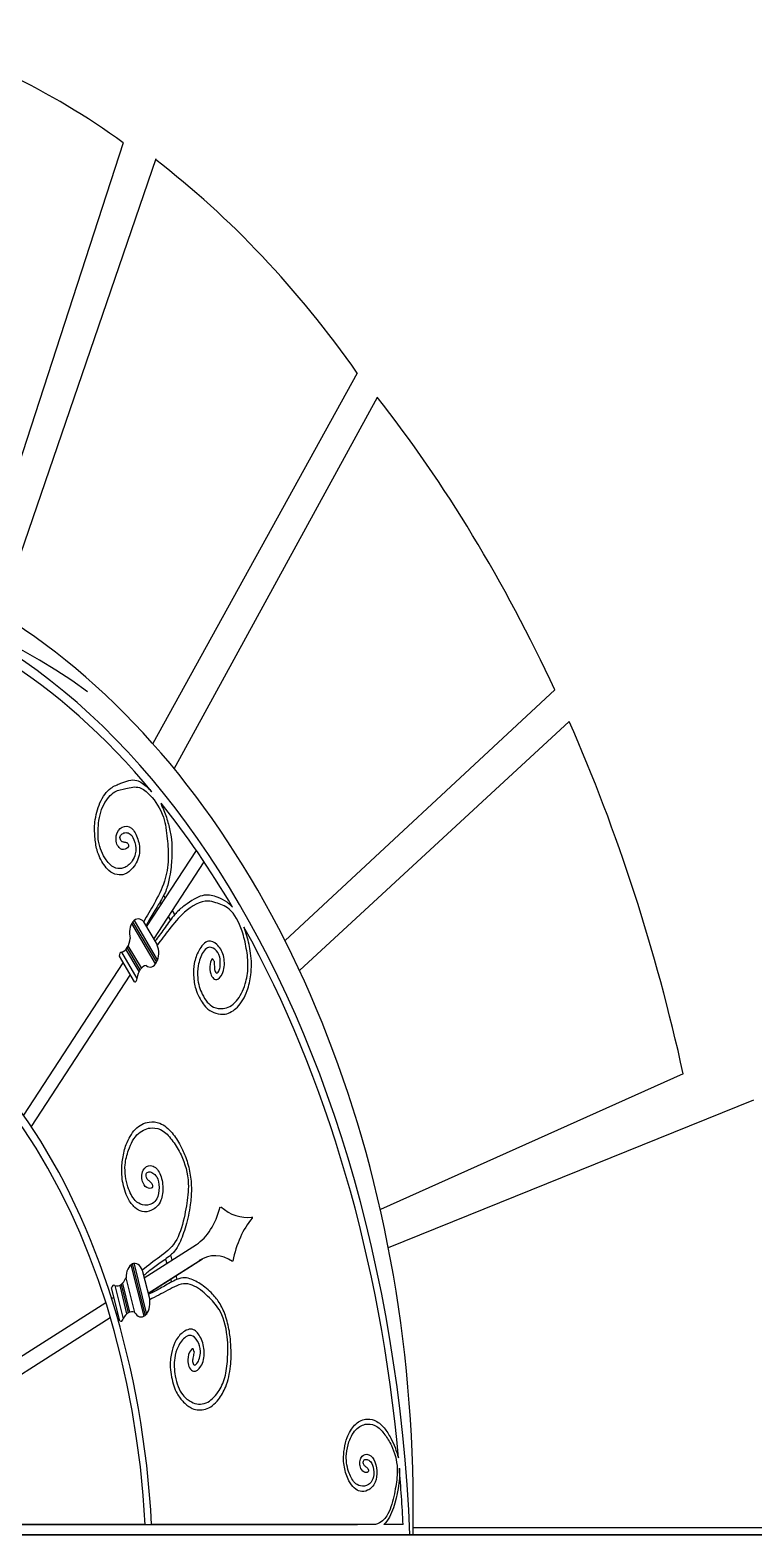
# Model space of a CAD drawing. Extents: x -43 to 90, y 6 to 81.
# Drawn here: x 31.44 to 31.98, y 65.282 to 66.405 of the extents above; entities that cross this region are included whole.
import ezdxf

# ---------------------------------------------------------------- set-up
doc = ezdxf.new("R2010")
doc.units = 0
doc.header["$LTSCALE"] = 0.1
doc.header["$MEASUREMENT"] = 0
doc.layers.add('visto', color=9, linetype='CONTINUOUS')

msp = doc.modelspace()

# ---------------------------------------------------------------- linework, layer by layer
at = {"layer": 'visto'}
for p, q in [((31.5093, 66.3212), (31.3985, 65.9806)), ((31.4173, 65.9697), (31.5338, 66.3094)), ((31.6838, 66.1492), (31.5314, 65.8727)), ((31.5473, 65.854), (31.6989, 66.1313)), ((31.8313, 65.9129), (31.63, 65.7258)), ((31.6408, 65.7034), (31.842, 65.8892)), ((31.5267, 65.7361), (31.5638, 65.793)), ((31.5321, 65.7269), (31.5696, 65.7845)), ((31.5406, 65.7575), (31.5395, 65.7595)), ((31.5377, 65.753), (31.5368, 65.7546)), ((31.5478, 65.7453), (31.546, 65.7483)), ((31.5333, 65.7083), (31.5157, 65.7385)), ((31.5342, 65.7096), (31.5165, 65.7398)), ((31.5351, 65.7109), (31.5174, 65.7411)), ((31.5347, 65.7225), (31.5246, 65.7397)), ((31.5446, 65.7412), (31.5431, 65.7438)), ((31.5196, 65.6975), (31.5081, 65.7172)), ((31.5211, 65.7027), (31.5113, 65.7192)), ((31.522, 65.704), (31.5122, 65.7205)), ((31.5228, 65.7053), (31.513, 65.7218)), ((31.5228, 65.7053), (31.513, 65.7218)), ((31.435, 65.5954), (31.5091, 65.7092)), ((31.5063, 65.7141), (31.5175, 65.6949)), ((31.4408, 65.5869), (31.5145, 65.7)), ((31.9271, 65.6263), (31.7011, 65.525)), ((31.7071, 65.4966), (31.9798, 65.6069)), ((31.5249, 65.474), (31.5639, 65.499)), ((31.5446, 65.4911), (31.5456, 65.4873)), ((31.5149, 65.4837), (31.5245, 65.4453)), ((31.516, 65.4844), (31.5256, 65.446)), ((31.5171, 65.4851), (31.5267, 65.4467)), ((31.5235, 65.4797), (31.529, 65.4577)), ((31.5235, 65.4797), (31.529, 65.4577)), ((31.5278, 65.4624), (31.5683, 65.4882)), ((31.5278, 65.4625), (31.5658, 65.4868)), ((31.5409, 65.488), (31.5417, 65.4848)), ((31.503, 65.4683), (31.5093, 65.4433)), ((31.5066, 65.4684), (31.5118, 65.4471)), ((31.5077, 65.4691), (31.5129, 65.4478)), ((31.5088, 65.4697), (31.514, 65.4485)), ((31.5088, 65.4697), (31.514, 65.4485)), ((31.5113, 65.474), (31.5177, 65.4482)), ((31.5446, 65.4732), (31.5452, 65.4708)), ((31.5485, 65.4757), (31.5492, 65.4727)), ((31.5068, 65.442), (31.5006, 65.4665)), ((31.5006, 65.4585), (31.5024, 65.4596)), ((31.3331, 65.3516), (31.4962, 65.4556)), ((31.504, 65.4472), (31.5052, 65.448)), ((31.3358, 65.3399), (31.4996, 65.4444)), ((30.803, 65.2898), (31.684, 65.2898)), ((31.5256, 65.2898), (31.3622, 65.2898)), ((31.6975, 65.2898), (31.5304, 65.2898)), ((31.7181, 65.2898), (31.7038, 65.2898)), ((31.7256, 65.2877), (32.0097, 65.2877)), ((30.762, 65.2821), (31.7255, 65.2822)), ((31.7232, 65.2822), (30.7695, 65.2822)), ((30.7745, 65.2822), (31.7181, 65.2822)), ((31.6785, 65.2822), (32.0292, 65.2822)), ((32.0292, 65.2822), (31.6785, 65.2822)), ((32.6997, 65.2822), (31.6785, 65.2822))]:
    msp.add_line(p, q, dxfattribs=at)
for centre, major_axis, ratio, start_param, end_param in [((31.1358, 65.3197), (0.135, 1.0977), 0.658276, -0.348311, -0.088471), ((31.1156, 65.3555), (0.1642, 1.0638), 0.696792, -0.627815, -0.364933), ((31.1652, 65.2877), (0, 1.1343), 0.703762, -0.98699, -0.732152), ((31.2139, 65.3022), (0, 0.7273), 0.703639, 4.684888, 7.881483), ((31.2463, 65.2313), (0, 0.7651), 0.624642, -1.504261, 1.504261), ((31.2463, 65.2313), (0, 0.7575), 0.624642, -0.644806, -0.097999), ((31.1652, 65.2877), (0, 1.1343), 0.703762, -1.267649, -1.011875), ((31.2463, 65.2313), (0, 0.7575), 0.624642, -0.815524, -0.662844), ((31.5205, 65.7314), (0, 0.0105), 0.624642, -0.663039, 1.965552), ((31.5068, 65.7295), (0, 0.0125), 0.624642, 3.305355, 4.539264), ((31.2463, 65.2313), (0, 0.7575), 0.624642, -1.42727, -0.84222), ((31.5081, 65.7143), (0, 0.00289), 0.624642, -0.002027, 1.637426), ((31.5292, 65.7165), (0, 0.0105), 0.624642, 2.681002, 5.309593), ((31.2433, 65.2508), (0, 0.4613), 0.624642, -1.486285, 1.486285), ((31.2433, 65.2508), (0, 0.4537), 0.624642, -1.48486, 1.48486), ((31.5271, 65.6947), (0, 0.0125), 0.624642, 0.10729, 1.341199), ((31.5178, 65.6977), (0, 0.00289), 0.624642, 3.009127, 4.648581), ((31.5518, 65.5468), (0, 0.0516), 0.624642, 3.524711, 4.316551), ((31.6018, 65.586), (0, 0.0669), 0.624642, 2.647928, 3.226038), ((31.6291, 65.4668), (0, 0.0641), 0.624642, 0.632444, 1.259207), ((31.6053, 65.5189), (0, 0.000474), 0.624642, 3.774037, 6.367631), ((31.5778, 65.4388), (0, 0.0517), 0.624642, -0.412476, 0.377535), ((31.5179, 65.4743), (0, 0.0105), 0.624642, -1.03474, 1.59385), ((31.5023, 65.4656), (0, 0.00289), 0.624642, -0.373728, 1.265725), ((31.5046, 65.4805), (0, 0.0125), 0.624642, 2.933653, 4.167563), ((31.5226, 65.4553), (0, 0.0105), 0.624642, 2.309301, 4.937891), ((31.5157, 65.4362), (0, 0.0125), 0.624642, -0.264412, 0.969498), ((31.5076, 65.4445), (0, 0.00289), 0.624642, 2.637426, 4.276879), ((31.2463, 65.2313), (0, 0.7575), 0.624642, -1.493493, -1.437655)]:
    msp.add_ellipse(centre, major_axis=major_axis, ratio=ratio, start_param=start_param, end_param=end_param, dxfattribs=at)
for points, knots in [([(31.4827, 65.9115), (31.3577, 66.0016), (31.2029, 66.0206), (31.0198, 65.9187), (30.9458, 65.8385), (30.8135, 65.5992), (30.7665, 65.4422), (30.762, 65.2821)], [-0.423896, -0.423896, -0.423896, -0.423896, 0.2089, 0.2089, 0.870902, 0.870902, 1.530041, 1.530041, 1.530041, 1.530041]), ([(31.5123, 65.7986), (31.5127, 65.798), (31.5141, 65.796), (31.5099, 65.7928), (31.5066, 65.7942), (31.5038, 65.7986), (31.5037, 65.8057), (31.5086, 65.8119), (31.5158, 65.8109), (31.5206, 65.8021), (31.5224, 65.7897), (31.5171, 65.7798), (31.5108, 65.7746), (31.5044, 65.7745), (31.4989, 65.7771), (31.4937, 65.7835), (31.4895, 65.7919), (31.4879, 65.8034), (31.4877, 65.8131), (31.4894, 65.8217), (31.4926, 65.8314), (31.4989, 65.8399), (31.5088, 65.8436), (31.5185, 65.8475), (31.526, 65.8414), (31.5296, 65.8379), (31.5307, 65.8367)], [0, 0, 0, 0, 0.0029522, 0.0088753, 0.017877, 0.0237296, 0.0300744, 0.041641, 0.0552271, 0.0689889, 0.081862, 0.09836, 0.1118525, 0.1228051, 0.1354037, 0.1444547, 0.1612156, 0.1734922, 0.1870827, 0.1965234, 0.2061563, 0.227041, 0.2424418, 0.2659819, 0.2824657, 0.2904474, 0.2904474, 0.2904474, 0.2904474]), ([(31.5123, 65.7986), (31.5115, 65.7988), (31.51, 65.7992), (31.5078, 65.7993), (31.5062, 65.8029), (31.5086, 65.8059), (31.5113, 65.8065), (31.5153, 65.8056), (31.5184, 65.7992), (31.519, 65.7908), (31.5154, 65.7835), (31.5101, 65.7794), (31.5028, 65.7791), (31.4955, 65.7859), (31.4902, 65.7979), (31.4904, 65.8103), (31.4917, 65.8198), (31.4953, 65.8295), (31.5022, 65.8376), (31.5118, 65.8393), (31.5211, 65.8417), (31.531, 65.8331), (31.5398, 65.8204), (31.5422, 65.8023), (31.5434, 65.7851), (31.5406, 65.7689), (31.5328, 65.754), (31.5271, 65.7442), (31.5245, 65.7398)], [0, 0, 0, 0, 0.0041268, 0.0076126, 0.0109012, 0.0147787, 0.019691, 0.0252314, 0.033948, 0.0430994, 0.0496664, 0.0620919, 0.0716737, 0.0856417, 0.1030113, 0.1151014, 0.1239479, 0.1333275, 0.1505404, 0.164569, 0.1819067, 0.1965072, 0.2203635, 0.2378277, 0.2538105, 0.273903, 0.2967163, 0.3158959, 0.3158959, 0.3158959, 0.3158959]), ([(31.5375, 65.8284), (31.5375, 65.8272), (31.5396, 65.8232), (31.5424, 65.8153), (31.5456, 65.8023), (31.5459, 65.7904), (31.5446, 65.7757), (31.5419, 65.7643), (31.5381, 65.7567), (31.5331, 65.7485), (31.5286, 65.7412), (31.5265, 65.7373), (31.5263, 65.7369)], [0.3067854, 0.3067854, 0.3067854, 0.3067854, 0.3109717, 0.325695, 0.3395508, 0.3669004, 0.3832256, 0.393643, 0.4000635, 0.4186062, 0.4359722, 0.4377617, 0.4377617, 0.4377617, 0.4377617]), ([(31.5908, 65.7506), (31.5895, 65.752), (31.5861, 65.7552), (31.579, 65.7587), (31.569, 65.7609), (31.5602, 65.7557), (31.551, 65.7489), (31.546, 65.7433), (31.5406, 65.7357), (31.5358, 65.729), (31.5332, 65.7257), (31.5329, 65.7254)], [0.3127114, 0.3127114, 0.3127114, 0.3127114, 0.3220686, 0.3359243, 0.3561849, 0.3797978, 0.3902152, 0.3966357, 0.4151784, 0.4325444, 0.4344177, 0.4344177, 0.4344177, 0.4344177]), ([(31.577, 65.7104), (31.5771, 65.7091), (31.5773, 65.7068), (31.5772, 65.7032), (31.5793, 65.7005), (31.5813, 65.704), (31.5818, 65.7084), (31.5815, 65.7147), (31.5777, 65.7201), (31.5725, 65.7216), (31.5677, 65.7162), (31.5649, 65.708), (31.5643, 65.6963), (31.5681, 65.6842), (31.5753, 65.6752), (31.5831, 65.6747), (31.589, 65.6762), (31.5953, 65.6815), (31.6005, 65.692), (31.603, 65.7063), (31.6013, 65.72), (31.5977, 65.7357), (31.5899, 65.7502), (31.5798, 65.7536), (31.5693, 65.7567), (31.5547, 65.7482), (31.544, 65.7348), (31.5376, 65.7263), (31.5347, 65.7225)], [0, 0, 0, 0, 0.0041268, 0.0076126, 0.0109012, 0.0147787, 0.019691, 0.0252314, 0.033948, 0.0430994, 0.0496664, 0.0620919, 0.0716737, 0.0856417, 0.1030113, 0.1151014, 0.1239479, 0.1333275, 0.1505404, 0.164569, 0.1791341, 0.1937346, 0.2175909, 0.2350551, 0.2449184, 0.2714091, 0.2942224, 0.3134744, 0.3134744, 0.3134744, 0.3134744]), ([(31.577, 65.7104), (31.5766, 65.7112), (31.5755, 65.7134), (31.5733, 65.7068), (31.5739, 65.7015), (31.5765, 65.6969), (31.5809, 65.6962), (31.5851, 65.7036), (31.5848, 65.7153), (31.5796, 65.7234), (31.572, 65.7271), (31.5655, 65.7192), (31.5619, 65.7094), (31.5615, 65.6991), (31.5628, 65.6903), (31.5665, 65.6816), (31.5715, 65.6744), (31.5785, 65.6711), (31.5846, 65.6702), (31.5901, 65.6725), (31.5963, 65.677), (31.6018, 65.6867), (31.6052, 65.7012), (31.6049, 65.7157), (31.6022, 65.7274), (31.6002, 65.7336), (31.5994, 65.7357)], [0, 0, 0, 0, 0.0029522, 0.0088753, 0.017877, 0.0237296, 0.0300744, 0.041641, 0.0552271, 0.0689889, 0.081862, 0.09836, 0.1118525, 0.1228051, 0.1354037, 0.1444547, 0.1612156, 0.1734922, 0.1870827, 0.1965234, 0.2061563, 0.227041, 0.2424418, 0.2623554, 0.2788392, 0.2878453, 0.2878453, 0.2878453, 0.2878453]), ([(31.5307, 65.5444), (31.5309, 65.5435), (31.5317, 65.5409), (31.527, 65.5404), (31.5242, 65.5437), (31.5227, 65.5494), (31.5242, 65.5563), (31.5302, 65.5592), (31.5368, 65.5539), (31.5393, 65.5428), (31.5381, 65.53), (31.5308, 65.5238), (31.5237, 65.5226), (31.5176, 65.5263), (31.513, 65.5321), (31.5096, 65.5412), (31.5076, 65.5516), (31.5087, 65.5635), (31.5108, 65.5728), (31.5144, 65.5798), (31.5196, 65.5872), (31.5276, 65.5911), (31.5374, 65.59), (31.5456, 65.5833), (31.5517, 65.5736), (31.5563, 65.5634), (31.5594, 65.5524), (31.5604, 65.5402), (31.5594, 65.5267), (31.5562, 65.5132), (31.5523, 65.5012), (31.548, 65.4942), (31.5427, 65.4892), (31.536, 65.4845), (31.5293, 65.4797), (31.5256, 65.4766), (31.5245, 65.4757)], [0, 0, 0, 0, 0.0024036, 0.007226, 0.014555, 0.0193201, 0.0244859, 0.0339031, 0.0449646, 0.0561691, 0.0666501, 0.0800824, 0.0910676, 0.0999849, 0.1102425, 0.1176115, 0.1312579, 0.1412532, 0.1523182, 0.1600046, 0.1678475, 0.1848513, 0.1973903, 0.2136035, 0.2270242, 0.237627, 0.2502331, 0.2622205, 0.2735016, 0.2899973, 0.3045368, 0.3130184, 0.3182458, 0.3333428, 0.3474818, 0.3531062, 0.3531062, 0.3531062, 0.3531062]), ([(31.5307, 65.5444), (31.53, 65.5451), (31.5287, 65.5463), (31.5266, 65.5478), (31.5259, 65.552), (31.5288, 65.5535), (31.5315, 65.5524), (31.5351, 65.5492), (31.5365, 65.5413), (31.5352, 65.533), (31.53, 65.5283), (31.5241, 65.5276), (31.5171, 65.5316), (31.5118, 65.5424), (31.5096, 65.5569), (31.5127, 65.5685), (31.5161, 65.5767), (31.5218, 65.5838), (31.5301, 65.5869), (31.5394, 65.5845), (31.5465, 65.5761), (31.554, 65.5642), (31.5591, 65.5465), (31.5568, 65.53), (31.5541, 65.5151), (31.5489, 65.4986), (31.536, 65.4895), (31.5277, 65.483), (31.5235, 65.4797)], [0, 0, 0, 0, 0.0039008, 0.0071957, 0.0103042, 0.0139694, 0.0186128, 0.0238497, 0.032089, 0.0407393, 0.0469468, 0.0586918, 0.067749, 0.0809522, 0.0973706, 0.1087987, 0.1171608, 0.1260268, 0.1422971, 0.1555575, 0.1693251, 0.1831261, 0.2056761, 0.222184, 0.2315071, 0.2519039, 0.273468, 0.2957365, 0.2957365, 0.2957365, 0.2957365]), ([(31.5621, 65.4188), (31.5619, 65.4197), (31.5614, 65.4225), (31.5577, 65.4176), (31.5571, 65.4122), (31.5585, 65.4063), (31.5625, 65.403), (31.5682, 65.4076), (31.5707, 65.4187), (31.5676, 65.4295), (31.5613, 65.4375), (31.5533, 65.4339), (31.5476, 65.4268), (31.5448, 65.4173), (31.544, 65.4082), (31.5455, 65.3978), (31.5485, 65.388), (31.5544, 65.3807), (31.56, 65.3763), (31.5656, 65.3752), (31.5726, 65.3757), (31.58, 65.3816), (31.5866, 65.3932), (31.5897, 65.4072), (31.5899, 65.4209), (31.5888, 65.4333), (31.5863, 65.4447), (31.5818, 65.4547), (31.5752, 65.4633), (31.5671, 65.4695), (31.5591, 65.4739), (31.553, 65.4742), (31.547, 65.472), (31.5402, 65.468), (31.5332, 65.464), (31.5292, 65.4622), (31.528, 65.4617)], [0, 0, 0, 0, 0.0024036, 0.007226, 0.014555, 0.0193201, 0.0244859, 0.0339031, 0.0449646, 0.0561691, 0.0666501, 0.0800824, 0.0910676, 0.0999849, 0.1102425, 0.1176115, 0.1312579, 0.1412532, 0.1523182, 0.1600046, 0.1678475, 0.1848513, 0.1973903, 0.2136035, 0.2270242, 0.237627, 0.2502331, 0.2622205, 0.2735016, 0.2899973, 0.3045368, 0.3130184, 0.3182458, 0.3333428, 0.3474818, 0.3531062, 0.3531062, 0.3531062, 0.3531062]), ([(31.5621, 65.4188), (31.5619, 65.4175), (31.5615, 65.4152), (31.5606, 65.4118), (31.562, 65.408), (31.5647, 65.4102), (31.5662, 65.414), (31.5674, 65.4202), (31.565, 65.4274), (31.5605, 65.432), (31.5547, 65.4297), (31.5501, 65.4236), (31.5468, 65.413), (31.5476, 65.3994), (31.5523, 65.3865), (31.5595, 65.3814), (31.5655, 65.3793), (31.5727, 65.3805), (31.58, 65.3874), (31.5857, 65.3994), (31.5873, 65.4134), (31.5875, 65.4303), (31.5836, 65.4486), (31.5748, 65.458), (31.5664, 65.4659), (31.5556, 65.4721), (31.5423, 65.4644), (31.5335, 65.46), (31.529, 65.4577)], [0, 0, 0, 0, 0.0039008, 0.0071957, 0.0103042, 0.0139694, 0.0186128, 0.0238497, 0.032089, 0.0407393, 0.0469468, 0.0586918, 0.067749, 0.0809522, 0.0973706, 0.1087987, 0.1171608, 0.1260268, 0.1422971, 0.1555575, 0.1693251, 0.1831261, 0.2056761, 0.222184, 0.2315071, 0.2519039, 0.273468, 0.2957365, 0.2957365, 0.2957365, 0.2957365]), ([(31.6918, 65.3316), (31.6921, 65.3309), (31.6927, 65.3288), (31.6889, 65.3283), (31.6867, 65.3309), (31.6854, 65.3356), (31.6866, 65.3411), (31.6915, 65.3435), (31.6968, 65.3392), (31.6988, 65.3303), (31.6979, 65.32), (31.692, 65.3149), (31.6863, 65.314), (31.6813, 65.317), (31.6777, 65.3216), (31.6749, 65.3289), (31.6732, 65.3373), (31.6741, 65.3468), (31.6758, 65.3543), (31.6787, 65.36), (31.6829, 65.3659), (31.6893, 65.3691), (31.6972, 65.3683), (31.7038, 65.3629), (31.7087, 65.3551), (31.7122, 65.3475), (31.7137, 65.3423), (31.7146, 65.3396)], [0, 0, 0, 0, 0.0029522, 0.0088753, 0.017877, 0.0237296, 0.0300744, 0.041641, 0.0552271, 0.0689889, 0.081862, 0.09836, 0.1118525, 0.1228051, 0.1354037, 0.1444547, 0.1612156, 0.1734922, 0.1870827, 0.1965234, 0.2061563, 0.227041, 0.2424418, 0.2623554, 0.2788392, 0.2918619, 0.3045883, 0.3045883, 0.3045883, 0.3045883]), ([(31.6918, 65.3316), (31.6913, 65.3321), (31.6902, 65.3331), (31.6886, 65.3342), (31.688, 65.3377), (31.6904, 65.3389), (31.6925, 65.338), (31.6954, 65.3354), (31.6966, 65.3291), (31.6955, 65.3224), (31.6913, 65.3186), (31.6866, 65.318), (31.6809, 65.3212), (31.6766, 65.3299), (31.6749, 65.3415), (31.6773, 65.3509), (31.68, 65.3575), (31.6847, 65.3632), (31.6913, 65.3657), (31.6988, 65.3638), (31.7046, 65.3571), (31.7106, 65.3475), (31.7147, 65.3334), (31.7129, 65.3201), (31.7108, 65.308), (31.7071, 65.2965), (31.7019, 65.2916), (31.6975, 65.2898)], [0, 0, 0, 0, 0.0047912, 0.0088381, 0.012656, 0.0171577, 0.0228609, 0.0292931, 0.0394129, 0.0500375, 0.0576617, 0.0720874, 0.0832117, 0.0994283, 0.1195941, 0.1336304, 0.143901, 0.1547905, 0.1747743, 0.1910612, 0.2079711, 0.224922, 0.2526186, 0.2728942, 0.2843453, 0.3093973, 0.3276651, 0.3276651, 0.3276651, 0.3276651]), ([(31.7153, 65.3318), (31.7159, 65.3219), (31.7138, 65.3116), (31.7093, 65.2973), (31.7067, 65.2931), (31.7038, 65.2898)], [0.25284043, 0.25284043, 0.25284043, 0.25284043, 0.29460674, 0.29460674, 0.31784159, 0.31784159, 0.31784159, 0.31784159])]:
    msp.add_open_spline(points, degree=3, knots=knots, dxfattribs=at)

doc.saveas('drawing.dxf')
